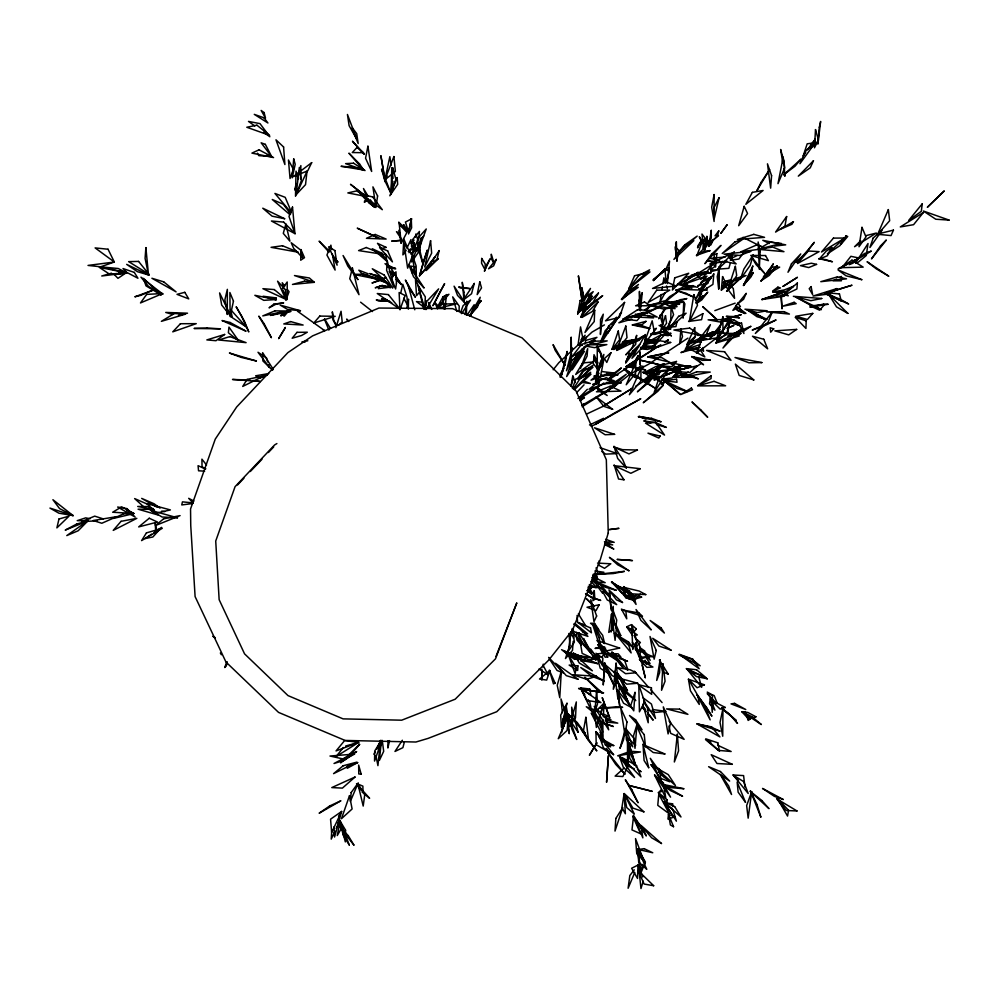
<?xml version="1.0" encoding="UTF-8"?>
<svg xmlns="http://www.w3.org/2000/svg" width="999" height="999" viewBox="0 0 999 999"><rect width="100%" height="100%" fill="white"/><g stroke="black" fill="none" stroke-linecap="round" stroke-linejoin="round"><path stroke-width="1.5" d="M578.908 636.75L578.908 633.953M541.945 669.243L541.795 680.057L542.382 671.216M408.341 309.141L408.529 299.113L406.88 307.929M388.024 740.671L387.887 748.014L389.548 740.621M570.854 356.256L570.779 360.676L571.166 354.695M570.904 353.309L571.203 337.113L571.465 350.199M704.045 245.941L703.97 249.45L709.602 241.633L710.127 239.298L705.082 243.856M300.562 178.784L300.874 165.597L297.977 177.06M459.065 311.7L459.203 306.106L452.697 296.865L456.83 311.426M466.383 314.885L466.783 301.124L465.184 314.585M672.677 806.68L672.777 803.833L664.547 802.759L672.414 815.196M701.535 291.159L701.448 293.856L696.253 302.709M417.632 249.875L418.094 238.074L426.248 228.971L419.068 248.614M707.117 287.587L707.005 290.372L704.233 289.822M424.712 309.091L425.324 296.865L418.032 285.552L423.826 309.19M575.486 718.031L576.323 701.935L569.48 726.61L572.914 721.715M602.459 665.546L602.847 658.116L596.753 653.945L604.77 652.971L601.66 657.354M331.768 830.294L331.243 839.11L334.94 831.106M603.084 719.854L602.484 729.095L599.188 716.42M603.284 716.77L604.183 702.896L594.617 712.724L596.366 727.447L604.183 702.896L600.686 712.362M588.236 301.773L588.773 294.68M573.189 641.333L572.502 650.374L565.459 658.553L569.855 645.441M573.414 638.311L573.751 633.791L572.777 636.713M417.794 249.762L418.069 246.716M418.756 239.073L419.443 231.443L412.562 239.635L417.033 251.498M601.123 327.347L600.436 334.515L600.524 319.48L603.284 314.185L601.261 325.911M667.32 283.641L669.542 261.101L665.059 271.116L666.221 281.955M381.331 741.295L379.408 760.376L383.691 751.298L382.355 741.208M560.139 377.035L560.451 374.001L563.748 368.219L560.451 377.272M379.945 746.303L377.922 765.646L375.986 755.719M380.269 743.331L380.582 740.346L377.722 747.314M444.955 309.153L446.478 294.568L443.069 298.489L444.068 309.016M666.208 281.83L676.061 286.026L652.547 288.461L666.208 281.83L666.545 279.121M542.907 666.957L543.244 664.123M578.096 344.73L580.544 326.898L582.542 336.888L579.557 345.217M667.757 270.529L668.156 267.67M571.016 632.217L568.319 651.198L574.375 642.145L572.639 629.22M615.634 627.622L616.733 620.104L611.588 606.917L614.298 624.7M571.615 353.559L570.342 361.9L566.458 370.729L570.591 355.107M572.04 350.774L572.464 348.002L571.341 352.26M700.848 291.371L699.775 298.389L696.428 302.959M393.032 181.456L391.108 193.694L384.79 180.594L381.568 169.093L391.108 193.694L391.783 167.557L393.094 178.384M661.226 294.43L660.027 301.998L665.159 292.657M661.95 289.897L662.437 286.863M662.911 283.841L663.885 277.784L665.621 283.216M414.385 243.094L412.599 253.734L417.707 239.673L415.921 233.966L415.409 237M571.028 385.776L572.827 375.612L575.062 382.617M601.548 366.071L603.871 354.42L599.637 363.748M425.099 309.465L426.735 301.398L438.636 288.873L426.111 309.565M642.532 864.472L640.896 871.727L637.824 849.225L645.441 862.012L640.159 874.724L637.824 849.225L641.346 858.878M584.365 346.853L583.728 349.662L577.922 355.794M585.002 344.043L585.639 341.233M666.77 281.668L668.98 272.015L668.731 267.695M400.774 292.794L402.784 284.24L407.005 297.015L407.467 304.957L403.746 298.202M572.252 628.533L570.154 637.162L573.064 629.008M560.901 376.998L567.132 351.423L565.646 361.101L560.963 377.048M571.128 386.288L573.389 377.197M415.06 246.254L413.611 252.06L411.226 253.896M297.34 189.011L295.504 196.291L296.029 171.129L298.376 179.083M296.154 184.216L294.705 189.947L296.004 187.462M227.297 661.95L226.236 666.058L224.787 667.532L226.636 662.012M613.299 623.613L611.163 631.967L613.211 606.368L613.661 622.227M404.32 742.207L402.897 747.664L394.98 751.448L402.36 740.247M587.699 308.866L588.473 306.081M589.61 301.898L590.372 299.113L589.173 295.779M381.855 741.608L380.731 745.691L378.159 748.888M597.077 573.488L595.491 579.22L594.855 574.675M730.431 262.725L728.87 268.319L717.956 269.181L722.514 261.301M731.218 259.927L732.379 255.732L730.169 257.804M600.724 356.993L601.498 354.295L597.29 345.716L598.101 351.461M643.206 881.168L640.971 888.561L638.436 864.834L642.707 876.985M470.829 315.709L474.213 304.695L467.182 314.91M335.914 327.635L341.059 311.263L342.195 321.903L339.061 324.762M583.241 340.946L585.077 335.239L581.181 339.735M574.35 363.137L572.14 369.842L584.465 351.311L577.697 355.706M803.521 154.932L807.192 143.819L816.245 142.582M409.041 252.722L410.402 248.801M572.427 388.549L575.774 379.058L591.046 374.163L574.338 389.548M415.072 266.745L412.575 273.738L410.889 266.134L413.673 266.546M382.005 740.284L374.55 761.051L374.725 751.011L380.744 741.196M643.856 343.906L652.185 320.804L654.145 331.193L644.243 344.18M412.3 249.588L414.373 243.931M460.489 312.787L463.136 305.569L470.529 300.075L461.613 313.636M496.003 656.43L516.795 602.884L495.492 658.828L455.182 699.213L401.698 720.192L343.082 718.868L288.012 695.604L244.555 653.846L219.143 599.675L215.722 541.033L235.065 486.675L274.563 444.98L276.898 443.568M706.206 334.752L710.389 324.663L697.452 341.533L705.606 336.201M600.874 341.121L605.319 330.494L609.328 326.935M580.544 368.494L587.674 348.651L587.087 356.106L582.105 365.734M634.79 872.464L628.109 888.248L629.832 875.524L634.278 869.842M584.415 308.654L580.681 317.158L591.458 302.997M577.834 352.535L570.217 369.255L582.105 348.726M336.163 828.446L339.86 820.441L338.062 822.627M577.397 358.616L574.949 363.861L585.389 346.004M578.621 355.981L580.444 352.048M404.333 253.646L405.656 250.849M406.968 248.039L410.926 239.623L412.137 249.35L408.241 251.498M598.963 376.386L595.317 383.803L596.753 372.24L599.038 373.364M628.846 764.572L622.852 776.535L615.122 776.098L623.975 768.181M586.75 306.618L581.406 317.282L585.601 305.132L592.095 295.966L588.761 302.622M573.913 389.485L575.274 386.775M401.186 243.194L406.868 232.53L399.238 223.926L401.186 243.194L398.851 230.245M853.77 262.05L854.907 259.927L852.322 261.301M717.469 331.256L721.802 323.276L715.172 331.705M373.876 754.22L375.287 751.648M376.685 749.075L380.894 741.37M574.787 358.541L577.734 353.159M585.114 339.71L586.588 337.025M611.425 326.436L607.754 333.029L621.503 312.487L619.53 314.373M612.899 323.801L616.57 317.207M702.509 239.061L697.602 247.802L697.839 245.929L702.447 238.973M387.088 175.986L384.865 179.92L389.847 156.668L391.133 165.26M338.549 816.433L341.646 811.438L330.557 819.18L331.656 832.429L341.646 811.438L334.565 837.025L334.041 826.835M475.661 306.193L469.667 315.821L477.547 306.905L480.207 297.252L469.667 315.821L481.256 300.687L476.411 304.982M578.409 379.133L583.291 371.416L592.919 365.409L580.207 378.596M855.469 263.174L868.019 243.544L866.27 255.544L857.204 262.999M577.722 378.683L583.516 369.655L593.006 367.245L581.905 376.81M573.426 388.848L579.907 378.783L590.696 372.265L574.113 389.41M429.87 264.573L426.036 270.504L438.386 258.591L433.516 262.013M601.186 341.159L607.192 332.055M406.031 250.175L402.909 254.895L403.846 239.098L407.592 247.814M612.874 323.564L615.459 319.767L610.864 324.6M665.996 308.079L658.691 318.768L664.785 308.391M654.407 331.106L656.355 328.246L653.92 329.807M730.157 337.874L722.964 348.039L740.933 329.171L731.056 336.601M282.367 288.761L287.188 281.993L287.262 299.513L282.979 290.097M704.969 286.313L695.316 299.663L701.997 286.75L711.113 277.822L707.604 282.68M805.756 152.26L803.146 155.856L804.919 153.546M807.492 149.85L815.334 139.036L808.478 148.913M743.206 253.334L738.898 259.028L730.344 260.302M713.286 334.116L709.502 338.936L715.484 333.179M553.184 369.767L558.841 362.699L591.982 332.13L604.42 324.9M343.356 747.527L336.101 756.568L358.703 742.344L344.618 740.584L336.051 750.923L358.703 742.344L345.704 745.991M679.632 369.568L673.413 377.11L681.368 371.853M419.817 291.783L416.533 295.692L415.484 279.57L420.641 290.796M582.754 348.738L584.44 346.728M414.11 240.085L411.138 243.569L413.998 242.794M579.495 398.838L592.332 390.509L594.755 387.762L577.847 398.489M608.379 379.283L613.049 373.988L621.353 367.907L608.965 379.333M411.138 254.233L416.595 248.214M637.075 316.708L639.984 313.486M697.09 302.023L702.896 295.866L696.39 303.034M576.61 392.669L584.053 384.815M700.898 279.408L708.154 271.74L683.216 284.565L697.464 287.275L706.967 276.149L683.216 284.565L687.474 283.753M237.55 484.927L243.931 478.221M250.312 471.516L262.013 459.228M268.381 452.51L273.701 446.928M421.94 237.849L423.763 235.964M578.758 398.102L587.35 389.298M663.773 302.622L669.655 296.603L678.009 291.596L665.284 301.835M619.805 343.606L613.798 349.525L632.379 340.572M661.513 789.585L658.266 792.756L662.924 790.908M860.763 240.684L854.57 246.716L876.348 233.042L865.921 235.652M810.951 147.727L815.184 143.619M635.202 371.004L640.584 365.909L643.743 366.496L635.414 371.578M726.835 260.901L717.956 269.181L720.454 267.645M626.198 766.208L628.408 764.235M696.303 303.259L707.767 292.183L701.76 299.912L696.715 303.371M638.174 644.505L640.396 642.557L637 639.585M637.637 317.133L643.206 312.3M645.441 310.364L649.899 306.493L644.792 309.877M582.13 406.73L615.746 385.564L629.882 374.225L648.576 364.235L687.899 338.124M580.444 400.686L583.903 397.927L579.545 399.138M597.065 375.374L591.008 380.157L596.703 378.196M365.784 275.712L368.219 273.801L358.816 270.192L363.599 275.599M643.681 344.193L647.202 341.521L645.916 345.304L640.521 347.527M589.747 342.495L596.952 337.337L585.264 340.509M579.932 400.624L584.44 397.427L580.357 399.65M619.592 344.118L612.1 349.238L618.631 346.054M582.18 405.269L615.746 385.564M151.511 534.228L145.242 538.523L152.847 537L161.563 527.372L154.033 532.517M368.244 199.775L364.398 202.322L364.623 200.836L368.356 199.038M629.495 315.846L618.843 322.827L631.818 319.143M592.332 390.509L603.933 382.942M607.804 380.419L631.006 365.284L625.998 366.67L658.091 346.316M640.509 357.929L660.764 344.755M681.805 376.111L688.249 371.928M693.418 368.581L701.161 363.561M702.322 285.214L707.342 282.018M672.502 304.133L677.597 300.886L666.233 303.197M411.313 246.179L414.672 244.056M586.563 414.073L602.822 406.443L631.942 388.499M582.042 405.182L584.64 403.571M602.822 406.443L632.879 387.949M635.489 386.338L649.874 377.485M719.193 330.607L714.335 333.479L701.111 337.625L712.762 331.868L723.288 331.643L701.111 337.625L720.242 329.745M761.625 247.19L770.217 242.233L781.318 243.431L762.324 248.214M700.936 282.817L711.238 277.035L701.373 281.618M849.749 262.675L838.161 268.831L843.631 266.758M836.687 278.946L833.129 280.831L841.37 280.794L841.42 276.423L839.048 277.685M344.655 759.302L354.633 754.07L329.995 756.031L343.194 758.978M846.99 264.473L842.831 266.596L850.886 256.318L859.49 258.117M853.933 260.939L858.104 258.828M621.241 344.78L630.381 340.309L623.326 341.558M730.219 258.928L737.15 255.557M673.925 302.722L680.107 299.725L686.862 298.589L674.1 302.847M661.538 376.785L657.542 378.696L660.389 377.497M665.534 374.887L681.78 368.506L666.096 375.1M706.468 335.102L713.348 331.83L706.418 335.002M589.497 425L603.571 418.306L595.392 424.375L591.133 426.261M692.919 285.539L685.876 288.811L692.719 286.089M727.16 328.496L733.915 325.349L727.384 328.296M702.26 336.9L699.487 338.174L702.285 336.95M259.39 378.334L267.57 374.812M700.199 344.58L685.976 349.163L696.902 342.12L701.398 341.983M849.1 264.673L853.208 263.112M581.106 661.363L585.289 659.765M714.822 310.639L735.152 303.159M680.431 365.846L668.081 370.317L680.257 368.057L668.081 370.317L679.233 365.934L689.285 366.258L686.263 366.833M599.537 377.21L612.337 372.789L601.91 371.553M721.253 320.217L730.569 317.133L725.162 320.204L722.539 320.429M111.513 273.152L101.748 275.999L126.748 272.864L118.219 268.506L103.084 267.108L126.748 272.864L118.968 272.54M701.847 272.14L691.345 275.112L711.176 272.889L703.408 272.265M723.713 281.755L731.168 279.67M734.153 278.833L746.078 275.499L735.239 280.594L723.663 281.993M699.899 347.427L680.918 352.61L687.949 349.4L699.862 347.29M654.32 372.727L650.074 373.888L654.495 372.802M657.155 371.953L662.824 370.404L672.714 369.705L657.442 372.078M643.306 314.735L634.827 316.945L653.558 317.907L647.24 315.372M605.556 721.041L610.926 719.655L604.994 717.707M178.484 315.372L187.512 313.199L165.747 312.437L172.765 314.498M596.952 375.449L594.155 376.123L597.14 375.961M694.829 286.263L681.593 289.41L698.388 289.997L708.066 283.117L697.764 285.564M670.029 306.306L679.72 303.996L674.4 304.258M640.696 347.927L653.783 346.166M156.543 513.061L170.392 509.927L146.878 503.596L155.469 512.012M381.98 254.845L385.577 254.058L386.963 261.288L380.769 255.107M622.24 342.332L633.703 339.935M652.272 333.366L664.697 331.331L651.211 333.703M673.788 303.134L680.806 301.735L684.078 302.148L673.85 303.259M634.315 635.551L637.312 634.952L626.935 627.285L632.817 635.851M307.842 340.759L301.96 341.895L305.02 342.182M593.281 574.225L603.883 572.252L594.929 570.953M684.814 367.22L690.908 366.084L681.93 365.871M577.622 658.853L574.587 659.39L563.274 650.986L582.28 656.643M268.756 373.551L255.669 375.799L258.154 377.497M604.632 646.852L595.017 648.388L605.594 648.126M604.77 374.488L615.372 372.852L606.743 373.102M759.415 249.088L772.714 247.078L783.965 251.673L757.941 249.313M640.721 348.201L655.269 346.191M597.29 383.778L592.744 384.403L595.754 384.24M606.381 382.517L621.253 382.829L603.246 383.828M608.566 529.757L619.005 528.346L609.665 529.458M192.595 503.546L181.756 504.932L182.455 501.86L192.745 502.859M670.804 303.209L675.187 302.672L665.958 301.948M651.123 333.903L660.214 332.804L666.008 331.019L655.144 334.39L650.861 334.428M638.299 313.773L648.701 312.525L657.205 317.045L635.327 314.123M601.623 375.249L618.019 374.825L601.61 375.724M653.571 372.927L650.474 373.289L658.99 374.65L659.752 372.202L656.655 372.565M774.425 246.066L785.714 244.855L762.799 240.322L769.255 243.506M604.22 716.945L608.878 716.458L603.234 714.035M725.286 256.955L710.489 258.441L719.555 260.377M658.428 379.408L653.895 379.87L679.145 369.83L672.052 378.047L661.463 379.108M640.234 651.46L644.855 651.098L639.872 647.564M640.659 348.389L658.816 346.453L647.227 349.438L640.484 348.838M722.19 261.988L714.148 262.487L708.216 260.951L715.871 261.426M97.003 520.854L81.681 521.59L94.705 516.133L103.384 518.931M598.763 382.055L595.704 382.18L606.256 377.672L614.098 381.406L609.502 381.606M687.162 283.866L677.447 284.265L691.87 288.324M656.917 341.795L649.375 342.033L647.277 340.122M590.659 341.283L607.205 340.871L596.316 343.731L590.459 342.732M592.944 576.923L597.277 576.823L593.031 574.924M582.23 344.93L579.145 344.967L581.955 345.454M586.85 344.867L606.855 344.605L594.58 347.652L586.163 346.191M389.548 300.974L378.871 301.086L376.286 299.95L387.063 301.149M354.645 274.3L364.647 274.3L375.686 278.858L354.72 274.613M652.572 305.444L649.612 305.432L664.01 300.999L676.286 305.619L667.394 305.557M148.926 506.58L137.712 506.456L154.233 509.627M86.401 520.754L77.223 520.654L85.702 517.857L90.035 518.781M652.559 378.072L658.716 378.159M605.319 720.279L608.391 720.341L617.769 723.139L606.967 722.152M655.719 305.706L649.612 305.432L663.935 309.166L677.085 306.656L669.455 306.318M608.403 653.371L618.181 653.833L620.816 656.942L608.391 653.671M597.514 563.086L610.814 563.786L604.532 568.319L598.301 564.959M606.018 541.883L614.223 542.32L605.594 539.31M204.658 471.166L198.551 470.791L198.064 465.671L205.12 468.931M720.466 261.713L723.526 261.9M632.23 316.059L639.098 316.583M639.235 368.019L626.048 366.733L639.235 357.829L634.49 363.698L626.048 366.733L633.99 367.607M422.552 302.185L416.458 301.586L424.325 307.43M698.963 349.837L686.276 348.539L693.031 350.637L704.819 356.918L700.374 349.987M588.299 588.236L591.346 588.573L588.648 587.237M684.415 369.093L677.322 368.231L668.756 362.225L683.141 365.384L687.924 367.994M581.543 382.405L590.334 383.491L582.867 380.706M148.913 508.041L153.359 508.603M605.057 543.943L612.724 544.917L604.445 541.77M589.323 586.663L595.978 587.537L588.361 586.263M644.917 708.503L641.907 708.091L644.617 708.965M652.422 709.515L665.958 711.338L655.469 712.437L647.327 709.827M249.95 380.07L232.505 379.458L260.19 381.481L252.884 380.469M646.228 339.161L656.655 340.709M387.25 299.775L381.643 298.851L391.683 302.709M589.385 657.404L565.784 653.508L578.546 660.052M598.826 720.629L601.535 721.141M161.738 511.063L164.735 511.638M362.824 195.841L347.839 192.919L356.418 190.971L364.685 194.992M131.031 512.924L133.903 513.498L121.666 506.843L112.675 512.237L133.903 513.498L126.861 510.614M698.701 288.699L701.46 289.26M663.236 784.465L684.04 788.76L671.478 787.674L663.074 784.814M635.464 367.919L638.386 368.531M641.321 369.155L645.716 370.08L640.696 368.156M724.088 261.338L736.176 263.911L728.246 256.656M649.687 328.708L632.442 324.95L642.744 325.986L649.762 328.384M745.866 712.387L742.694 711.663L750.374 718.905L748.164 720.429L747.015 716.408M645.554 340.597L652.659 342.232M651.785 374.438L642.769 372.028L648.888 375.811M766.683 319.455L757.005 316.695L747.19 309.852L766.67 319.193M650.849 422.927L643.793 420.879L655.706 422.577L666.37 427.422L656.493 424.563M645.579 340.709L654.208 343.344M267.183 155.12L271.641 156.481L258.803 155.657L257.455 153.172M602.559 723.089L613.349 726.523L601.76 722.09M594.617 714.297L591.658 713.323L595.454 715.434M654.782 375.249L660.476 377.235M600.024 447.639L617.145 453.596L605.644 454.12L601.823 451.423M630.244 599.1L625.611 597.489L627.634 595.154L630.094 596.99M619.842 658.329L627.534 661.263L620.342 658.428M605.057 744.742L610.564 746.865L595.966 731.68L596.191 744.68L608.866 752.197L606.443 748.351M582.479 631.68L587.637 633.828L574.837 623.426M589.335 584.54L597.102 587.812L590.821 581.43M634.34 768.818L628.895 766.495L619.517 756.505L623.339 767.394L634.552 777.472L619.517 756.505L628.421 762.774M638.411 770.554L641.133 771.715L637.312 769.03M597.577 711.6L586.276 706.73L594.73 713.536M149.7 505.157L134.64 498.588L144.48 507.492M574.25 655.332L561.563 649.687L572.477 656.243M614.772 676.798L612.05 675.574L603.758 663.461L624.275 681.093L617.482 678.021M710.901 742.095L705.494 739.585L718.406 750.361L731.156 751.51L717.657 745.242M604.545 544.555L613.861 549.05L607.642 544.93M592.857 576.648L605.207 582.679L596.94 581.992L592.07 578.134M400.05 233.441L396.478 231.681L401.498 239.086M742.944 237.362L765.059 248.501L757.117 244.505M205.806 468.768L202.035 466.845L201.923 459.165L206.543 464.985M592.407 655.506L598.763 658.778L586.063 645.529M193.918 501.061L188.674 498.314L193.219 503.146M322.939 329.732L324.737 330.694L297.54 311.251M632.342 375.686L637.325 378.346M592.007 577.597L597.077 580.369L592.969 576.273M703.383 279.27L707.317 281.418M656.455 767.944L668.269 774.625L675.436 785.539L657.392 769.242M592.12 580.094L600.799 585.052L609.79 595.916L591.995 580.357M699.924 277.098L694.929 274.213L703.671 273.626L694.929 274.213L699.462 277.11M703.683 279.258L707.429 281.406M157.055 507.217L141.683 498.389L154.096 503.783L160.015 508.141M663.423 785.127L682.592 796.228L670.729 790.733L663.299 785.514M585.589 593.593L591.683 597.177L600.699 600.424L591.87 597.864L585.639 593.781M616.046 655.107L624.512 660.127L627.909 669.904M723.601 282.442L733.254 288.274L734.54 298.314L723.251 282.892M650.337 372.752L652.934 374.325M215.285 637.712L212.874 636.238L215.334 638.036M592.657 575.986L597.739 579.095L594.517 574.413M694.792 674.088L687.062 669.168L701.673 687.312L698.651 676.548M539.048 668.968L548.114 674.862L543.156 665.396M625.112 369.455L638.299 378.396L629.982 374.687L623.913 368.643M634.902 644.03L637.387 645.804M573.638 624.05L578.446 627.472L575.412 624.113M254.782 125.924L248.501 121.416L260.015 123.626L269.83 136.751L263.561 132.243M640.097 648.688L645.866 652.846L650.237 660.277L639.897 649.188M586.9 590.634L591.87 594.268L587.449 590.471M625.237 369.143L631.293 373.626M633.716 375.424L637.362 378.122M642.719 697.552L651.435 704.045L655.506 718.443L643.618 700.749M739.085 308.241L745.928 313.424L737.025 310.227L735.676 305.644M616.408 655.694L611.813 652.172L614.173 654.07M360.602 302.185L372.477 311.538M237.762 340.247L228.384 332.767L228.946 327.085L238.099 340.01M389.685 271.228L394.505 275.2M597.19 387.162L607.205 395.492L598.001 389.935L596.728 387.475M362 791.945L369.63 798.301L356.531 783.703L360.189 789.822M640.109 659.877L643.493 662.762M289.86 214.585L272.277 199.513L283.354 204.258L290.647 213.961M588.149 589.348L592.419 593.031L589.085 588.249M617.632 586.85L612.087 581.918L624.924 596.44L623.613 592.944M653.596 375.699L663.348 384.553L656.268 377.222M655.506 768.731L651.111 764.697L659.14 768.743L664.797 777.771L658.478 771.74M658.791 771.74L669.767 781.792L659.914 778.071L651.111 764.697L654.27 767.719M348.938 321.178L346.665 319.081L348.214 321.516M574.625 624.1L587.924 636.4L573.826 631.543L572.664 628.821M637.649 377.197L634.69 374.413L655.456 388.399L639.622 379.046M626.048 588.611L623.9 586.588L636.051 604.42L633.578 595.679L628.196 590.634M396.103 279.583L401.286 284.54L391.733 269.368L392.994 276.611M272.54 370.242L262.887 360.939L262.65 352.684L273.301 369.468M617.619 682.879L635.764 700.611L626.773 693.718L617.482 682.916M593.831 606.006L586.251 598.601L593.955 606.018M738.486 780.444L733.104 774.999L743.593 775.599L744.954 786.962M716.695 703.533L707.23 693.706L714.173 695.566L717.232 703.321M596.291 718.456L591.196 713.136L603.059 736.213L602.397 724.837M603.846 591.158L616.695 604.62L607.23 599.937L602.834 591.845M548.626 657.367L563.424 672.926L557.08 670.466L549.3 658.841M389.123 271.503L393.181 275.836M396.216 279.083L401.298 284.49L396.203 277.522M645.054 709.777L642.394 706.892L646.303 711.725M599.85 657.317L596.753 653.945L599.562 660.489M329.046 252.21L319.118 241.171L329.295 251.099M333.017 256.618L337.987 262.125L333.154 256.006M597.464 363.661L593.768 359.515L594.018 354.707L597.989 362.974M634.427 671.191L648.763 687.462M650.824 689.785L662.087 702.572M581.206 644.904L576.923 639.959L576.535 632.454M624.937 369.343L628.608 373.688M291.221 212.75L274.925 193.431L285.202 197.327L291.021 211.126M614.61 654.845L627.409 670.129M619.205 685.014L623.613 690.309L628.109 702.871L618.718 685.789M618.381 691.333L632.192 707.941L623.513 703.209L616.408 688.96M669.055 721.078L684.14 739.347L670.691 733.341L668.93 726.061M439.747 308.216L434.777 302.185L437.5 308.828M588.324 588.948L592.02 593.468L588.136 587.375M638.573 855.906L636.763 853.695L635.539 838.598L644.904 863.66M648.264 714.135L653.159 720.179L647.739 712.899M597.839 369.305L593.231 363.599L593.955 357.255L597.964 367.295M428.446 306.081L430.357 308.491M383.891 279.782L390.297 287.862L387.1 282.63M594.405 624.787L602.659 635.327L604.607 643.481M579.72 638.898L596.141 659.914L582.142 653.383L579.72 638.898L581.106 641.445M284.802 286.089L282.242 282.729L283.479 288.486M287.362 289.46L289.073 291.708L285.939 300.012L285.015 295.692M352.397 127.972L356.718 133.654L358.179 143.544L352.085 128.222M580.407 642.32L573.026 632.33L580.781 643.294M590.609 649.05L604.407 667.807M593.194 656.405L595.679 659.827L593.394 655.831M721.216 775.299L728.746 786.063L731.543 794.505L720.204 774.387M634.415 765.271L629.682 758.278L628.109 741.32L636.326 767.319M632.417 642.27L638.698 651.585M618.156 675.499L616.583 673.176L618.144 675.661M584.827 694.655L580.581 688.174L591.57 710.838L589.922 702.434L588.224 699.849M701.972 348.813L703.546 351.286L702.984 347.565M602.409 741.932L595.966 731.68L597.065 734.228M619.705 678.159L627.497 690.634L621.291 680.144M578.334 613.848L585.514 625.474L577.609 622.402L577.06 615.434M324.625 318.968L330.519 328.521M368.032 196.066L363.486 188.536L368.631 202.71L374.862 207.355L370.317 199.825M579.108 632.779L591.308 653.271L582.105 643.431L578.409 633.279M220.342 653.021L221.378 654.77M420.554 291.733L419.056 289.198L424.925 309.228M644.093 702.322L647.951 708.953L648.201 722.752L642.744 704.233M590.334 650.486L583.478 638.486L588.436 649.338M336.363 325.974L333.079 320.08L332.342 311.838L333.703 320.117L336.351 325.587M702.697 242.944L699.3 236.701L702.397 243.069M634.74 636.962L640.147 647.015L640.172 658.978L635.614 643.219M594.205 624.949L604.22 643.506M604.632 741.196L600.199 732.092L603.384 740.321M360.527 789.522L357.942 784.065L362.874 786.126L363.024 792.032M431.805 309.428L428.621 302.485L429.87 308.017M328.908 330.107L324.425 319.193M635.614 648.488L642.544 664.797L641.021 656.343M607.629 751.31L609.215 755.419L608.191 750.911M626.011 728.508L632.767 746.84L626.423 739.809L625.699 729.919M645.092 660.202L646.428 664.285M596.078 567.819L597.477 572.065M666.495 285.939L667.357 288.661M267.757 361.975L266.471 357.854L258.004 352.26L269.48 367.47L268.619 364.722M582.417 300.874L581.618 298.077L582.18 288.723L583.578 298.951M583.204 303.659L584.777 309.253M578.146 633.541L580.819 643.481M407.979 284.353L414.785 309.777M157.005 531.118L155.157 523.026L155.769 531.68M598.988 560.914L599.512 563.786M609.69 599.75L611.55 610.551L609.477 591.62L609.665 598.401M331.643 249.563L330.894 245.155L326.923 255.07L335.102 270.08L332.38 253.958M226.086 307.118L224.887 299.762L227.347 289.335L227.273 314.46L226.561 310.052M415.409 275.562L411.963 254.033L416.146 265.971L416.396 281.706L415.896 278.634M782.766 162.874L780.644 149.488L783.928 161.463L784.877 176.261L783.703 168.831M584.065 303.059L584.989 309.128L584.078 302.947M582.142 300.936L578.396 275.849L581.955 299.488M583.628 299.862L581.805 287.55L583.154 296.99M584.178 303.334L584.977 309.178M618.069 690.846L619.73 706.068L617.469 690.297M562.387 712.612L561.001 698.938L565.983 713.786L563.786 726.285L563.011 718.693M568.943 633.466L569.967 645.054M425.799 300.599L426.136 304.907M599.038 365.085L599.075 367.894M714.11 194.58L714.11 221.466L711.675 207.18L714.11 194.58M711.276 230.382L711.251 237.974L708.753 246.403L711.276 230.382M718.893 267.307L718.706 288.811L718.893 267.307M640.097 352.11L639.997 364.647L640.097 352.11M680.918 328.683L679.707 343.693L682.492 336.651L680.918 328.683M722.939 708.578L722.727 736.226L720.017 722.477L722.939 708.578M712.487 694.942L712.387 701.186L707.28 692.095L712.487 694.942M345.554 830.132L345.329 841.907L340.135 821.103L337.25 835.564L342.095 827.209L340.06 820.978L345.554 830.132M711.138 375.699L711.088 378.546L698.101 385.377L711.138 375.699M300.949 249.588L300.724 260.202L304.483 257.692L300.949 249.588M641.058 368.381L640.784 381.293L629.382 394.705L641.058 368.381M671.053 306.618L670.779 319.343L667.807 327.322L673.588 314.635L671.053 306.618M481.705 258.441L481.568 263.212L485.252 270.254L485.177 263.911L481.705 258.441M635.888 362.212L635.589 373.401L626.223 384.765L635.888 362.212M639.735 299.975L639.472 309.453L639.46 291.408L639.735 299.975M608.416 755.756L606.568 782.18L608.416 755.756M676.36 241.845L676.985 260.901L675.499 249.588L676.36 241.845M806.181 320.841L805.943 328.459L795.204 317.295L806.181 320.841M637.999 865.059L637.524 878.446L631.63 868.256L637.999 865.059M604.545 662.861L603.271 684.74L604.545 662.861L614.06 685.539L608.766 674.949L604.557 662.911M660.089 659.852L659.615 672.727L656.705 680.431L660.089 659.852M566.271 706.593L565.721 719.804L561.575 732.642L566.271 706.593L569.28 733.691L567.357 722.327L566.271 706.593M594.705 310.202L594.243 321.553L584.964 332.517L594.705 310.202M683.703 302.784L683.041 318.107L684.914 303.758L683.703 302.784M760.102 251.586L759.315 269.268L758.154 241.983L760.102 251.586M577.909 665.883L577.684 670.479L569.155 665.097L577.909 665.883M719.205 268.094L718.706 288.861L717.232 276.673L719.205 268.094M662.961 663.91L661.563 690.284L665.059 681.218L662.961 663.91M712.824 701.523L712.262 712.337L710.951 698.95L712.824 701.523M418.506 244.605L418.256 249.288L423.164 264.535L418.506 244.605M561.313 671.216L559.765 697.677L557.23 685.277L561.313 671.216M815.509 129.608L814.447 147.802L818.468 140.035L815.509 129.608M645.329 334.59L644.68 345.254L631.955 358.266L645.329 334.59M728.908 319.955L728.159 331.755L715.746 343.069L728.908 319.955M392.757 167.882L391.096 192.819L395.891 179.246L392.757 167.882M615.846 818.468L615.009 831.081L622.764 807.529L615.846 818.468M628.334 754.532L627.572 765.421L627.459 739.16L635.102 764.11L629.77 752.135L627.459 739.16L628.334 754.532M635.027 692.394L633.753 710.838L630.544 706.043L635.027 692.394M387.275 260.951L386.613 270.367L393.681 286.925L387.275 260.951M145.879 247.615L145.08 258.391L148.476 274.688L145.879 247.615M771.578 175.637L770.641 188.149L767.469 163.824L771.578 175.637M797.364 283.004L796.915 288.986L782.804 295.754L797.364 283.004M293.694 158.878L292.207 177.847L295.204 164.286L293.694 158.878M596.653 690.047L594.954 711.163L597.514 703.983L596.653 690.047M636.987 724.387L635.002 748.363L633.453 735.988L636.987 724.387M713.786 273.938L712.924 284.39L699.175 293.182L713.786 273.938M819.317 127.21L817.869 144.093L820.641 121.453L819.317 127.21M351.161 792.569L350.362 801.373L358.241 782.866L351.161 792.569M658.791 794.13L657.767 805.306L669.355 813.86L658.791 794.13M716.845 253.571L715.609 266.995L713.998 254.857L716.845 253.571M568.593 714.497L567.095 730.481L558.254 738.711L568.593 714.497M722.577 276.598L721.315 290.135L724.887 281.181L722.577 276.598M642.257 292.719L640.347 310.814L639.035 300.312L642.257 292.719M616.083 663.199L613.299 689.26L617.819 677.921L616.083 663.199M677.334 734.265L674.35 761.987L678.583 750.836L677.334 734.265M307.005 171.353L305.532 184.64L296.129 194.643L299.325 167.482L301.373 180.594L296.129 194.643L307.005 171.353M636.638 335.464L635.651 344.443L625.786 354.857L631.917 348.326L636.638 335.464M616.383 628.883L615.084 640.334L611.513 614.098L608.766 632.392L612.399 629.832L611.513 614.098L616.383 628.883M633.378 817.607L631.98 829.919L640.646 833.79L633.378 817.607M619.58 685.714L617.981 699.312L614.31 671.291L619.58 685.714M668.493 814.485L667.956 819.093L674.987 816.745L668.493 814.485M922.264 203.808L921.303 211.326L908.715 220.392L922.264 203.808M751.698 791.67L748.164 818.156L746.653 805.556L751.698 791.67M364.772 794.53L363.199 806.068L357.942 784.065L364.772 794.53M594.268 590.659L592.894 600.686L594.83 599.4L594.268 590.659M421.441 237.675L419.605 250.612L411.625 261.95L421.441 237.675M377.597 195.954L375.899 207.505L372.927 186.863L377.597 195.954M396.453 283.192L395.604 288.986L391.546 278.321L395.966 271.803L396.453 283.192M710.277 698.626L709.515 703.796L714.922 710.152L710.277 698.626M626.96 721.977L624.987 735.027L620.741 708.079L626.96 721.977M861.987 227.36L859.028 246.741L865.971 236.913L861.987 227.36M706.905 236.401L704.732 249.912L706.955 242.582L706.905 236.401M624.138 793.656L621.902 807.617L625.374 813.748L624.138 793.656L634.34 814.073L626.723 807.579L624.138 793.656M693.868 294.593L689.347 321.491L697.502 305.219L693.868 294.593M788.561 810.289L787.549 816.058L777.372 798.488L788.561 810.289M411.263 218.681L408.541 233.978L411.625 227.797L411.263 218.681M786.65 216.546L784.927 226.211L775.586 232.08L786.65 216.546M585.864 717.332L583.453 730.706L588.486 739.959L585.864 717.332M625.524 728.633L623.438 740.022L620.004 748.351L625.524 728.633L633.528 737.724L635.614 745.366L627.272 737.549L625.524 728.633M576.186 667.981L575.137 673.676L568.231 654.532L576.186 667.981M580.157 300.599L577.659 313.986L593.194 291.658L580.157 300.599M704.707 239.161L702.709 249.588L696.765 255.869L701.048 244.668L704.707 239.161M674.725 277.847L672.377 290.072L688.711 273.239L674.725 277.847M367.919 146.229L365.559 158.204L371.653 171.453L367.919 146.229M783.166 157.293L777.984 183.654L784.764 167.707L783.166 157.293M604.02 358.716L598.488 386.376L598.276 371.216L604.02 358.716M479.77 281.805L477.172 294.605L481.543 287.899L479.77 281.805M676.897 321.953L675.948 326.573L667.095 327.335L676.897 321.953M233.454 301.111L230.132 316.546L229.882 292.507L233.454 301.111M702.884 313.636L701.573 319.68L688.561 321.466L702.884 313.636M711.825 263.062L710.376 269.655L715.172 266.358L711.825 263.062M670.566 722.739L668.094 733.928L663.286 706.867L670.566 722.739M430.581 240.659L424.687 267.02L431.655 253.147L430.581 240.659M711.051 270.017L710.676 271.666L718.206 269.755L711.051 270.017M719.03 197.852L714.31 218.444L713.773 208.104L719.03 197.852M566.995 703.296L561.388 727.284L560.701 715.084L566.995 703.296M58.978 518.993L56.893 527.884L69.043 516.146L58.978 518.993M656.243 650.474L654.145 659.19L650.012 636.488L656.243 650.474M439.173 250.599L437.025 259.34L426.036 270.504L439.173 250.599M352.41 267.957L349.737 278.671L359.003 294.68L352.41 267.957M411.6 218.881L408.429 231.518L405.432 222.053L411.6 218.881M679.195 250.624L677.172 258.654L675.124 246.953L679.195 250.624M474.275 283.454L471.54 293.743L463.149 300.2L474.275 283.454M285.839 224.138L283.279 233.366L289.885 241.171L285.839 224.138M752.796 266.121L750.773 273.439L743.581 285.339L752.796 266.121M722.876 316.783L716.445 339.648L726.335 334.79L730.719 319.892L716.42 339.61L722.964 329.645L722.876 316.783M744.18 206.331L738.686 225.699L747.564 213.511L744.18 206.331M424.013 259.927L419.493 275.836L427.535 267.27L435.127 256.855L419.493 275.836L427.272 250.125L424.013 259.927M753.171 255.032L750.199 265.347L740.421 279.233L743.918 269.018L753.171 255.032M706.705 240.147L703.908 249.538L701.972 234.041L706.705 240.147M718.781 230.931L717.369 235.677L715.034 235.801L718.781 230.931M608.254 532.966L600.124 560.139L572.589 630.007L548.701 660.127L496.753 711.713L428.159 738.373L415.921 742.02L345.08 740.434L278.534 712.387L225.961 662.025L195.105 596.603L190.747 525.624L190.547 508.966L215.26 439.123L236.663 406.98L287.887 352.61L312.575 335.889L378.921 308.042L452.609 308.641L522.027 337.837L576.098 391.059L606.331 459.752L608.254 532.966M602.559 357.654L597.265 374.375L597.24 347.153L602.559 357.654M735.364 266.333L727.384 291.084L736.7 275.524L735.364 266.333M665.509 315.672L660.389 331.293L666.595 323.226L665.509 315.672M572.177 359.852L566.658 376.561L581.793 353.546L572.177 359.852M659.003 378.084L654.22 392.307L668.918 369.318L659.003 378.084M549.9 670.516L546.678 680.082L539.535 679.045L549.9 670.516M873.201 237.987L869.929 247.477L882.055 230.319L873.201 237.987M583.004 298.476L577.659 313.986L590.484 288.424L583.004 298.476M618.294 331.006L611.937 349.45L619.617 339.747L618.294 331.006M624.587 302.41L619.405 317.382L605.519 320.829L624.587 302.41M349.513 795.616L341.471 818.705L352.11 808.978L349.513 795.616M752.372 268.981L750.187 275.175L743.531 285.552L752.372 268.981M405.107 295.529L399.962 309.79L399.125 292.507L405.107 295.529M293.406 169.368L290.047 178.496L288.449 160.015L293.406 169.368M486.913 264.473L484.403 271.253L490.084 258.878L486.913 264.473M292.507 207.055L289.011 216.483L294.93 233.604L292.507 207.055M625.799 326.061L616.633 350.462L627.01 337.65L625.799 326.061M701.46 340.459L696.515 353.296L716.72 337.837L701.46 340.459M393.893 156.556L384.815 179.895L395.379 171.453L393.893 156.556M412.787 255.145L407.629 268.169L404.008 243.606L412.787 255.145M397.152 177.597L389.822 195.767L397.689 184.315L397.152 177.597M496.241 259.428L493.643 265.846L488.561 268.781L496.241 259.428M791.458 263.836L787.986 272.252L800.748 253.933L791.458 263.836M608.516 326.211L602.26 341.283L617.619 318.082L608.516 326.211M772.364 311.838L768.081 322.128L755.344 333.441L772.364 311.838M629.345 353.658L625.661 362.462L629.907 353.084L629.345 353.658M610.951 352.722L606.768 362.437L604.432 358.529L610.951 352.722M888.348 209.603L877.609 234.453L889.659 220.729L888.348 209.603M659.727 364.822L654.195 377.372L645.204 382.742L659.727 364.822M746.166 293.444L743.581 299.275L737.474 304.108L746.166 293.444M634.577 275.749L628.858 288.661L649.987 271.928L634.577 275.749M893.456 230.132L891.033 235.577L876.872 234.228L893.456 230.132M713.261 239.723L710.988 244.805L708.366 246.191L713.261 239.723M805.756 150.737L799.949 163.699L815.796 141.92L805.756 150.737M813.448 160.752L810.251 167.807L798.301 176.136L813.448 160.752M694.692 327.622L686.937 344.53L695.242 336.251L694.692 327.622M596.64 616.008L593.968 621.703L590.771 599.725L596.64 616.008M773.164 264.023L769.804 271.066L761.026 281.069L773.164 264.023M311.688 162.65L307.729 170.829L293.319 176.623L311.688 162.65M688.973 341.92L685.164 349.613L695.416 336.725L688.973 341.92M761.026 182.467L756.805 190.846L769.63 169.568L761.026 182.467M636.912 641.233L632.754 649.475L631.73 624.762L636.912 641.233M440.734 290.584L432.929 305.744L444.617 283.641L440.734 290.584M604.47 589.885L602.684 593.344L596.952 585.689L604.47 589.885M644.667 701.997L639.435 711.837L638.761 684.677L644.667 701.997M831.792 247.502L827.372 255.732L819.155 259.203L826.123 251.236L831.792 247.502M599.15 604.795L596.003 610.614L587 607.242L599.15 604.795M752.347 192.37L745.841 204.308L763.099 190.472L752.347 192.37M379.77 285.964L378.309 288.636L389.972 287.237L379.77 285.964M638.211 355.557L631.68 367.42L638.211 355.557M753.296 272.59L750.736 277.235L743.431 285.252L753.296 272.59M285.352 327.535L278.709 338.536L285.352 327.535M443.106 296.691L436.813 308.067L448.951 294.268L443.106 296.691M660.252 335.239L658.241 338.811L647.052 342.357L660.252 335.239M596.84 742.944L589.472 755.132L596.84 742.944M793.431 221.641L791.932 224.251L779.844 229.52L793.431 221.641M632.567 351.173L625.686 363.062L639.71 344.555L632.567 351.173M845.941 235.901L840.921 244.43L847.726 236.451L845.941 235.901M598.463 293.044L591.708 304.483L578.646 312.05L598.463 293.044M598.026 301.998L592.469 311.413L581.967 317.432L598.026 301.998M844.492 238.012L839.909 245.642L827.359 253.883L844.492 238.012M582.679 362.962L575.711 374.45L593.156 361.95L582.679 362.962M247.078 379.42L242.72 386.438L264.123 375.836L247.078 379.42M146.441 532.879L141.583 540.609L162.3 528.296L146.441 532.879M727.022 224.887L720.941 233.229L727.022 224.887M660.439 335.564L651.41 348.938L665.771 333.566L660.439 335.564M660.152 436.051L658.803 438.037L647.976 433.166L660.152 436.051M656.718 290.172L648.201 302.435L669.829 290.122L656.718 290.172M880.569 245.854L871.49 258.891L886.325 240.035L880.569 245.854M737.899 303.197L732.879 310.377L740.421 306.618L737.899 303.197M711.513 254.333L704.932 263.686L720.991 245.392L711.513 254.333M687.025 285.364L684.64 288.736L675.749 290.559L687.025 285.364M725.774 283.966L721.415 290.097L736.001 278.783L725.774 283.966M146.666 294.38L140.484 302.947L162.625 293.531L146.666 294.38M627.934 291.696L621.977 299.725L638.473 284.465L627.934 291.696M652.896 377.16L649.163 382.167L637.399 391.833L652.896 377.16M638.611 275.649L628.858 288.661L649.637 269.842L638.611 275.649M678.633 316.333L668.256 329.895L686.138 313.187L678.633 316.333M814.185 242.432L808.166 250.312L796.253 262.375L803.683 255.319L814.185 242.432M683.691 246.641L673.9 259.428L693.843 240.647L683.691 246.641M581.505 344.393L571.54 357.317L595.017 340.297L581.505 344.393M712.674 264.223L707.117 271.378L694.268 275.761L712.674 264.223M636.326 628.833L634.64 631.006L626.698 626.848L631.356 624.637L636.326 628.833M629.507 288.948L621.353 299.363L638.249 287.325L629.507 288.948M776.947 265.722L769.267 275.399L760.876 280.906L776.947 265.722M923.451 212.437L913.573 224.688L900.286 226.935L923.451 212.437M297.015 332.342L292.17 338.236L301.511 335.527L307.317 332.217L297.015 332.342M403.683 224.675L402.634 225.949L408.878 232.068L403.683 224.675M289.048 310.377L284.253 316.146L281.131 313.886L289.048 310.377M771.665 266.945L763.461 276.748L779.657 267.145L771.665 266.945M800.861 159.291L795.029 166.221L783.553 174.887L800.861 159.291M808.328 250.999L797.539 263.511L819.093 251.636L808.328 250.999M833.453 238.112L821.503 251.998L844.929 238.037L833.453 238.112M121.066 521.328L113.237 530.382L136.838 518.344L121.066 521.328M319.792 316.084L313.786 323.027L335.202 316.308L319.792 316.084M684.889 244.805L677.372 253.434L697.165 236.089L684.889 244.805M641.346 315.609L637 320.604L622.789 318.918L641.346 315.609M359.59 744.33L349.3 756.181L340.559 762.836L359.59 744.33M663.473 364.485L657.792 370.979L643.131 372.664L652.085 371.116L663.473 364.485M824.475 304.67L819.642 310.19L810.127 305.894L824.475 304.67M662.861 385.614L657.829 391.308L643.281 402.759L662.861 385.614M812.786 313.386L807.392 319.468L795.816 316.246L812.786 313.386M615.784 381.481L606.48 391.92L626.261 374.275L615.784 381.481M676.485 361.463L671.753 366.745L659.527 365.721L676.485 361.463M666.258 378.896L661.276 384.415L668.668 380.357L666.258 378.896M811.101 286.613L809.215 288.674L812.637 294.618L811.101 286.613M773.726 328.833L770.679 332.168L770.154 327.747L773.726 328.833M357.093 147.377L352.297 152.547L363.636 152.697L357.093 147.377M282.13 314.485L280.819 315.896L290.434 310.452L282.13 314.485M180.432 323.726L172.765 331.843L196.241 323.651L180.432 323.726M665.434 268.631L653.458 280.544L665.434 268.631M88.249 520.541L78.172 530.756L66.783 535.589L88.249 520.541M743.106 275.811L726.598 291.021L743.106 275.811M944.08 191.084L927.447 207.205L944.08 191.084M640.359 594.355L633.978 600.549L625.699 597.702L640.359 594.355M734.265 252.085L724.512 261.513L709.752 264.048L734.265 252.085M643.806 335.751L638.985 340.397L629.52 343.781L643.806 335.751M711.812 241.271L710.938 242.095L718.531 235.389L711.812 241.271M670.766 333.291L668.244 335.676L661.588 334.815L670.766 333.291M595.916 300.524L587.187 308.666L602.697 295.642L595.916 300.524M697.102 365.809L689.847 372.552L673.576 371.378L697.102 365.809M734.877 241.97L722.215 253.496L742.557 239.41L734.877 241.97M442.345 304.121L437.574 308.366L457.23 303.646L442.345 304.121M657.829 275.724L653.096 279.907L666.558 269.405L657.829 275.724M355.007 777.047L342.407 788.111L331.793 787.587L355.007 777.047M685.988 277.235L677.285 284.84L694.705 275.362L685.988 277.235M690.509 276.773L684.215 282.23L698.301 272.228L690.509 276.773M645.978 321.341L642.145 324.65L632.267 324.95L645.978 321.341M654.682 370.929L643.668 380.269L660.077 371.64L654.682 370.929M163.524 518.881L155.469 525.549L180.082 515.609L163.524 518.881M343.169 765.758L333.579 773.651L356.88 762.125L343.169 765.758M149.263 518.244L138.686 526.91L157.492 522.052L149.263 518.244M601.91 378.996L589.048 389.235L613.998 380.557L601.91 378.996M273.876 304.146L269.056 307.829L276.386 303.971L283.654 302.897L273.876 304.146M777.884 287.15L772.751 290.959L780.494 287.962L777.884 287.15M224.65 334.453L215.984 340.709L206.843 339.91L224.65 334.453M797.339 277.385L783.029 286.388L797.339 277.385M356.531 751.623L344.405 760.301L334.028 763.486L356.531 751.623M864.572 253.571L850.249 263.674L871.328 251.049L864.572 253.571M664.085 363.648L656.256 369.155L646.003 371.715L655.956 366.521L664.085 363.648M793.293 286.401L786.038 291.471L772.652 291.983L784.277 289.935L793.293 286.401M631.905 340.097L617.045 350.349L639.348 339.348L631.905 340.097M796.678 329.395L788.735 334.865L774.824 330.869L796.678 329.395M329.707 805.956L319.156 813.198L340.884 800.798L329.707 805.956M750.773 326.361L744.168 330.869L727.697 336.001L750.773 326.361M851.985 260.14L840.908 267.682L863.173 267.133L851.985 260.14M125.599 273.177L117.957 278.334L114.361 274.65L125.599 273.177M637.449 309.84L624.125 318.556L651.336 310.414L637.449 309.84M668.356 339.81L664.56 342.282L668.356 339.81M174.301 313.499L161.376 321.341L185.302 314.198L174.301 313.499M691.37 388.087L680.619 394.617L692.519 389.735L691.37 388.087M836.875 288.586L827.659 294.143L813.036 296.054L836.875 288.586M668.818 301.486L658.753 307.467L643.768 314.26L668.818 301.486M615.084 412.662L595.392 424.375L640.784 398.726L615.084 412.662M740.821 333.529L738.548 334.852L722.851 333.266L740.821 333.529M385.889 277.422L381.243 280.095L371.978 283.017L385.889 277.422M703.983 251.236L696.365 255.382L710.177 250.599L703.983 251.236M357.642 762.599L347.277 768.256L347.053 766.458L357.642 762.599M76.623 524.063L65.222 530.107L87.637 521.003L76.623 524.063M647.614 417.982L645.566 419.043L638.873 416.346L647.614 417.982M775.848 320.055L766.37 324.85L752.21 330.082L775.848 320.055M640.272 468.706L630.856 473.289L614.085 465.659L640.272 468.706M732.279 335.189L716.208 342.994L739.285 335.926L732.279 335.189M699.075 338.586L687.112 344.343L706.718 338.561L699.075 338.586M259.053 149.813L251.935 153.109L273.564 157.58L259.053 149.813M637.437 450.025L628.97 453.908L613.898 446.99L622.514 449.662L637.437 450.025M123.789 513.761L113.399 518.431L133.217 513.723L123.789 513.761M714.984 334.528L711.113 336.251L697.04 335.289L714.984 334.528M116.821 516.633L101.811 523.264L93.207 520.516L116.821 516.633M375.212 234.465L366.446 238.311L386.138 239.073L375.212 234.465M555.107 683.154L553.471 683.865L549.3 670.179L555.107 683.154M756.718 244.93L740.883 251.823L766.283 248.264L756.718 244.93M644.455 301.985L635.614 305.781L650.786 305.756L644.455 301.985M153.471 289.985L140.497 295.429L134.84 296.803L153.471 289.985M274.925 310.864L262.787 315.896L286.526 311.001L274.925 310.864M816.583 264.385L808.715 267.57L800.449 265.634L811.325 263.212L816.583 264.385M696.703 371.79L683.453 377.123L710.252 372.103L696.703 371.79M366.271 247.502L358.604 250.587L382.392 254.221L366.271 247.502M610.264 386.226L596.465 391.783L620.991 391.121L610.264 386.226M704.42 684.814L697.077 687.724L688.448 679.233L690.409 690.746L699.263 704.432L698.064 695.991L688.448 679.233L704.42 684.814M750.699 251.348L739.735 255.469L724.05 254.171L750.699 251.348M645.841 657.217L639.56 659.49L646.852 667.344L652.946 667.032L639.472 659.477L650.087 663.586L645.841 657.217M670.691 342.457L657.667 347.14L642.807 345.404L658.928 340.647L670.691 342.457M774.075 295.204L761.85 299.55L784.515 296.166L774.525 295.791L761.85 299.55L782.055 292.744L774.075 295.204M630.556 751.248L617.669 755.806L640.509 751.96L630.556 751.248M114.311 262.025L100.674 266.795L88.024 265.422L114.311 262.025M596.528 657.954L587.05 661.226L572.752 656.955L596.528 657.954M290.634 321.578L283.778 323.938L303.134 325.037L290.634 321.578M382.142 285.427L375.224 287.799L380.994 286.014L389.935 287.038L382.142 285.427M794.13 302.297L782.217 306.331L796.166 303.659L794.13 302.297M755.931 716.795L748.701 719.155L741.995 711.875L747.801 712.437L755.931 716.795M841.146 288.499L826.273 293.306L852.022 285.214L841.146 288.499M725.274 707.479L720.154 709.103L710.651 699.837L725.274 707.479M740.996 314.772L727.722 318.444L740.996 314.772M753.783 234.365L737.437 239.448L764.547 237.337L753.783 234.365M229.857 336.626L218.631 339.997L246.104 342.645L229.857 336.626M596.49 676.311L586.563 679.295L572.939 674.7L596.49 676.311M837.387 276.885L820.791 281.681L846.54 278.821L837.387 276.885M641.57 597.14L634.84 599.063L624.899 596.74L641.57 597.14M714.048 381.343L697.627 385.889L725.636 385.789L714.048 381.343M278.896 313.099L270.454 315.409L290.996 311.363L278.896 313.099M684.565 374.2L672.964 377.36L694.293 377.297L684.565 374.2M304.57 281.169L292.482 284.44L314.335 282.317L309.378 277.984L294.48 275.537L314.335 282.317L304.57 281.169M629.532 590.871L621.89 592.907L614.298 584.502L629.532 590.871M184.778 292.32L177.01 294.343L188.724 298.888L184.778 292.32M386.138 247.402L381.456 248.564L377.485 243.319L386.138 247.402M823.526 304.083L809.889 307.155L828.233 304.27L823.526 304.083M741.508 322.977L738.973 323.539L743.918 333.541L741.508 322.977M662.125 353.821L647.802 356.905L668.93 362.013L661.925 357.704L647.802 356.905L668.781 352.859L662.125 353.821M619.642 648.064L606.855 650.799L596.865 640.484L619.642 648.064M256.918 125.187L246.79 127.26L269.593 135.34L256.918 125.187M731.655 319.443L719.505 321.928L708.104 319.83L731.655 319.443M821.752 298.489L810.863 300.674L793.356 296.316L821.752 298.489M624.338 571.378L613.249 573.563L596.715 574.425L624.338 571.378M766.82 310.726L757.329 312.562L744.942 309.19L766.82 310.726M597.19 375.661L594.155 376.123L597.14 375.774M733.703 319.817L725.137 321.104L739.585 323.251L733.703 319.817M644.168 848.651L638.361 849.512L652.759 852.759L644.168 848.651M734.577 703.371L731.031 703.87L745.766 709.527L734.577 703.371M282.505 245.754L271.066 247.327L298.314 252.235L282.505 245.754M689.685 328.122L673.875 330.007L700.299 335.015L689.685 328.122M664.035 303.309L647.002 305.095L675.099 308.666L664.035 303.309M676.56 379.27L663.236 380.631L677.022 382.255L676.56 379.27M607.779 656.942L605.182 657.205L597.689 644.717L607.779 656.942M125.936 272.702L109.615 274.226L99.301 267.357L125.936 272.702M400.886 240.447L391.683 241.084L400.811 240.422M636.101 672.777L625.549 673.688L617.444 667.657L630.169 669.78L636.101 672.777M637.787 683.266L626.735 684.165L619.355 678.234L637.787 683.266M615.834 706.917L599.15 708.266L622.664 707.329L615.834 706.917M655.744 422.415L645.516 423.139L664.535 435.077L655.744 422.415M275.824 299.525L263.811 300.349L254.857 295.304L275.824 299.525M662.412 315.01L660.014 315.16L662.699 324.962L662.412 315.01M353.521 163.187L345.604 163.636L365.06 170.567L353.521 163.187M652.659 656.618L641.533 657.117L635.189 648.938L652.659 656.618M614.597 434.353L605.094 434.74L594.517 427.784L614.597 434.353M207.18 328.047L194.068 328.459L220.479 328.821L207.18 328.047M138.561 261.413L128.634 261.638L148.851 274.151L138.561 261.413M710.351 360.177L702.322 360.352L691.633 356.568L703.546 364.785L696.003 358.229L691.72 356.593L710.351 360.177M761.85 362.587L748.963 362.787L735.014 357.492L761.85 362.587M784.128 311.663L766.383 311.85L789.422 314.061L784.128 311.663M670.691 328.883L664.71 328.858L659.065 325.424L670.691 328.883M765.496 255.544L750.736 255.432L768.393 260.652L765.496 255.544M149.238 509.303L138.087 509.203L157.954 514.972L149.238 509.303M679.582 709.128L666.558 708.903L687.911 714.36L679.582 709.128M784.065 291.858L772.639 291.583L788.298 295.791L784.065 291.858M736.925 316.608L726.261 316.358L739.535 317.982L736.925 316.608M594.605 623.351L590.521 623.239L598.776 629.632L594.605 623.351M394.617 268.406L390.547 268.269L385.002 263.686L394.617 268.406M797.015 810.963L786.263 810.489L776.598 798.75L797.015 810.963M177.485 517.769L162.075 517.007L150.974 510.452L177.485 517.769M732.342 764.335L716.982 763.511L711.201 754.695L732.342 764.335M645.766 594.605L632.155 593.856L623.339 587.275L639.198 591.058L645.766 594.605M469.53 288.549L460.389 288.024L458.666 286.925L469.53 288.549M949.05 220.08L935.788 219.231L923.363 211.014L949.05 220.08M629.72 560.252L617.045 559.428L632.454 560.601L629.72 560.252M353.072 167.133L341.021 166.284L363.274 169.93L353.072 167.133M361.163 774.138L358.766 773.975L358.666 765.059L361.163 774.138M613.748 745.566L610.339 745.316L599.288 737.474L613.748 745.566M724.575 351.723L706.555 350.412L731.006 360.364L724.575 351.723M274.288 289.573L262.899 288.686L286.251 299.525L274.288 289.573M283.641 222.103L271.428 221.004L295.204 233.778L283.641 222.103M388.399 294.605L377.272 293.519L400.112 309.278L388.399 294.605M839.46 293.968L826.56 292.632L841.283 301.111L839.46 293.968M108.042 249.238L95.117 247.902L114.323 262L108.042 249.238M300.437 310.751L287.525 309.403L280.17 305.082L300.437 310.751M696.528 669.742L686.251 668.618L705.881 677.572L696.528 669.742M651.61 418.344L638.261 416.72L661.188 421.815L651.61 418.344M275.986 297.864L263.037 296.253L276.373 299.925L275.986 297.864M589.76 689.035L580.594 687.886L587.075 700.461L600.948 702.584L580.531 687.949L590.859 695.129L589.76 689.035M664.872 753.958L653.209 752.509L643.344 744.767L664.872 753.958M394.792 267.994L387.662 267.07L395.704 268.868L394.792 267.994M623.988 479.807L618.556 479.008L614.123 464.885L623.988 479.807M825.549 259.615L818.83 258.629L832.417 261.763L825.549 259.615M126.985 508.616L117.657 507.03L135.14 517.07L126.985 508.616M73.089 515.596L58.879 513.186L49.95 508.091L73.089 515.596L52.91 499.712L59.578 508.603L73.089 515.596M603.496 692.806L578.633 688.498L603.496 692.806M653.671 885.726L644.13 884.053L638.161 870.641L653.671 885.726M638.748 612.936L622.04 609.889L642.494 616.196L638.748 612.936M597.714 663.673L584.602 661.013L573.314 653.171L579.308 663.011L592.37 670.804L573.314 653.171L597.714 663.673M284.653 218.731L272.103 216.171L262.762 208.204L284.653 218.731M707.329 678.796L696.44 676.573L687.062 669.168L707.329 678.796M711.525 726.897L697.002 723.888L719.904 736.9L711.525 726.897M620.754 635.501L618.806 635.089L615.721 624.25L620.754 635.501M650.149 362.362L640.734 360.289L661.038 365.097L650.149 362.362M652.172 791.345L628.683 785.401L652.172 791.345M691.957 375.961L673.888 371.828L698.413 378.858L691.957 375.961M256.393 360.989L241.258 357.417L229.42 353.022L256.393 360.989M673.988 369.28L659.64 365.884L680.993 371.653L673.988 369.28M372.689 196.953L361.026 194.156L382.33 209.703L372.689 196.953M712.075 727.534L697.002 723.888L720.142 731.206L712.075 727.534M230.107 322.49L222.015 320.529L246.054 331.193L230.107 322.49M651.435 687.836L638.036 684.565L651.66 694.293L651.435 687.836M861.775 279.683L846.116 275.836L838.049 269.942L861.775 279.683M763.76 339.248L752.472 336.226L767.644 348.813L763.76 339.248M375.424 277.61L362.699 274.176L386.65 282.879L375.424 277.61M616.296 590.347L605.132 587.187L592.17 580.094L616.296 590.347M687.337 391.446L676.648 388.349L668.256 382.542L687.337 391.446M148.976 275.1L137.425 271.703L126.673 264.373L148.976 275.1M163.724 281.855L151.91 278.259L176.074 291.87L163.724 281.855M578.034 679.245L566.271 675.636L555.506 663.274L578.034 679.245M753.795 379.932L739.16 375.424L735.351 364.111L753.795 379.932M376.71 275.724L369.68 273.539L376.336 276.074L383.878 280.844L376.71 275.724M739.697 325.524L730.119 322.527L725.798 319.168L739.697 325.524M686.001 293.344L675.661 290.097L692.719 296.653L686.001 293.344M691.495 658.965L679.02 654.857L700.162 665.809L691.495 658.965M612.624 409.278L603.896 406.368L596.203 396.915L612.624 409.278M717.806 742.831L705.806 738.823L719.505 751.223L717.806 742.831M671.041 650.162L658.903 646.041L652.734 638.299L671.041 650.162M134.303 272.39L123.014 268.556L126.91 272.465L137.937 278.246L134.303 272.39M643.905 811.862L632.904 808.104L624.2 793.518L643.905 811.862M783.179 799.475L774.362 796.34L762.537 788.436L783.179 799.475M264.061 117.845L254.283 114.361L267.919 122.989L264.061 117.845M840.109 299.138L824.475 293.431L848.651 303.983L840.109 299.138M692.806 659.203L679.22 654.22L699.163 668.756L692.806 659.203M265.334 144.356L261.151 142.807L271.815 156.868L265.334 144.356M603.97 680.906L591.408 676.148L580.744 667.532L603.97 680.906M821.315 309.528L811.588 305.831L796.153 297.252L821.315 309.528M668.231 674.1L662.787 672.002L659.415 659.977L668.231 674.1M387.662 250.886L379.595 247.602L392.445 261.888L387.662 250.886M720.454 771.553L708.616 766.695L729.657 781.081L720.454 771.553M744.779 313.486L738.273 310.776L735.751 305.519L744.779 313.486M625.824 610.938L621.415 609.09L626.748 618.831L625.824 610.938M590.546 627.934L578.171 622.627L591.445 632.804L590.546 627.934M622.514 602.509L616.408 599.85L608.853 589.909L622.514 602.509M674.662 806.568L663.586 801.648L680.993 816.97L674.662 806.568M369.118 233.629L357.255 228.172L379.358 238.436L369.118 233.629M382.055 253.309L372.265 248.739L387.038 261.238L382.055 253.309M383.941 279.183L375.711 275.237L384.303 280.881L383.941 279.183M759.427 315.784L747.165 309.777L765.134 319.505L759.427 315.784M751.985 716.758L741.995 711.725L761.35 724.55L751.985 716.758M384.228 275.05L372.277 268.756L392.719 288.112L384.228 275.05M162.775 294.068L148.564 286.526L140.959 277.16L162.775 294.068M628.908 570.754L617.657 564.76L609.415 557.33L628.908 570.754M673.551 826.71L670.379 824.974L668.531 814.372L673.551 826.71M636.525 765.571L621.74 757.392L640.971 776.86L636.525 765.571M847.864 313.411L836.5 306.855L828.671 294.318L847.864 313.411M661.488 843.506L651.66 837.799L640.958 825.349L661.488 843.506M888.648 276.136L876.135 268.731L867.082 261.726L888.648 276.136M628.571 641.995L614.385 633.591L632.579 647.065L628.571 641.995M334.89 250.574L328.634 246.84L337.1 265.172L334.89 250.574M161.076 294.892L146.004 285.851L143.481 278.371L161.076 294.892M622.677 588.898L611.513 582.08L627.634 597.627L623.426 590.521L611.513 582.08L631.93 595.441L622.677 588.898M617.882 660.826L606.543 653.858L598.451 644.617L617.882 660.826M671.316 335.826L664.772 331.78L660.701 324.675L671.316 335.826M743.668 781.643L733.104 774.999L748.201 793.481L743.668 781.643M607.979 673.139L600.262 668.281L596.016 653.209L607.979 673.139M245.954 326.685L232.38 317.732L230.569 309.565L245.954 326.685M613.573 754.657L603.471 747.876L599.4 736.388L613.573 754.657M661.163 627.996L650.137 620.491L664.385 633.054L661.163 627.996M602.047 692.719L596.066 688.548L584.765 677.272L602.047 692.719M635.564 719.767L629.482 715.496L642.107 729.782L635.564 719.767M736.101 720.379L721.578 708.016L729.682 714.56L737.524 723.376L732.542 717.245L721.578 708.016L736.101 720.379M264.086 112.575L261.151 110.439L265.522 118.107L264.086 112.575M364.61 195.429L350.499 184.303L364.697 195.367M300.886 250.237L291.209 242.72L293.644 248.326L302.56 257.692L300.886 250.237M761.887 800.561L750.149 791.27L768.993 808.641L761.887 800.561M408.279 231.743L399.912 224.937L398.751 222.128L408.279 231.743M672.901 809.59L664.547 802.759L676.398 821.153L672.901 809.59M680.019 394.155L662.687 379.37L680.019 394.155M666.995 799.712L658.516 792.644L667.132 803.221L666.995 799.712M374.862 207.355L365.284 199.088L356.481 189.286L374.862 207.355M628.808 645.454L615.097 633.354L631.143 652.934L628.808 645.454M714.085 316.783L702.747 306.656L717.082 319.83L714.085 316.783M646.653 869.192L638.673 862.037L637.886 849.25L646.653 869.192M663.436 782.979L654.57 774.974L665.734 797.839L663.436 782.979M701.136 410.302L691.982 401.91L707.692 417.257L701.136 410.302M651.086 629.745L640.859 620.317L636.038 609.527L651.086 629.745M283.591 146.99L275.974 139.81L284.902 164.535L283.591 146.99M577.31 722.639L567.632 713.461L571.965 729.258L576.748 739.497L567.632 713.461L585.214 733.353L577.31 722.639M364.086 154.071L352.56 141.359L364.086 154.071M605.769 717.981L594.168 706.355L608.678 729.819L605.769 717.981M359.503 163.873L348.938 153.172L363.886 170.367L359.503 163.873M764.347 273.027L756.131 264.673L751.473 256.743L764.347 273.027M465.522 303.621L457.53 295.417L454.083 286.176L465.522 303.621M624.875 774.063L615.709 764.372L607.892 752.447L624.875 774.063M423.951 287.824L413.536 276.748L408.703 264.435L423.951 287.824M348.276 835.701L338.474 825.149L354.021 845.279L348.276 835.701M285.489 289.76L277.572 281.181L285.989 299.787L285.489 289.76M626.273 467.957L617.682 458.466L613.998 446.278L622.664 459.44L626.273 467.957M664.647 786.325L654.57 774.974L670.566 797.152L664.647 786.325M622.814 667.394L614.135 657.155L611.888 652.247L622.814 667.394M644.23 734.615L636.688 725.711L645.529 746.79L644.23 734.615M643.069 828.646L632.854 816.171L646.316 835.963L643.069 828.646M231.493 317.207L221.666 305.007L219.605 292.919L231.493 317.207M596.715 750.749L588.423 740.421L581.218 729.37L596.715 750.749M620.779 677.409L617.444 673.114L626.41 692.307L620.779 677.409M357.867 279.545L347.814 266.109L343.069 255.519L357.867 279.545M706.53 707.429L696.952 694.605L710.152 719.867L705.981 708.378L696.952 694.605L711.9 716.158L706.53 707.429M745.491 802.309L738.136 792.17L737.162 782.017L745.491 802.309M659.44 770.991L650.287 758.303L661.625 782.629L659.44 770.991M264.123 323.726L258.841 316.134L271.403 337.724L264.123 323.726M578.159 732.304L572.177 723.463L571.678 707.155L578.159 732.304M415.334 297.215L409.103 287.962L405.382 280.032L415.334 297.215M564.972 365.06L555.232 350.424L553.059 344.643L564.972 365.06M631.843 789.772L625.312 779.695L638.061 802.796L631.843 789.772M648.713 767.694L644.093 760.526L642.981 744.168L648.713 767.694M781.405 296.353L780.868 295.492L782.03 308.828L781.405 296.353M349.238 844.979L343.144 835.127L340.135 821.103L349.238 844.979M641.445 828.433L633.453 815.259L642.856 837.861L641.445 828.433M494.218 263.636L491.321 258.778L491.271 254.233L494.218 263.636M241.658 316.308L236.151 306.755L244.405 321.129L248.776 331.93L241.658 316.308M356.83 139.211L349.113 125.699L347.44 114.473L356.83 139.211M601.823 724.762L593.019 709.065L602.709 732.167L601.823 724.762M624.712 694.205L616.895 680.194L629.495 704.595L624.712 694.205M599.25 637.899L592.657 624.5L600.436 648.214L599.25 637.899M757.005 804.52L750.461 790.883L760.901 817.244L757.005 804.52M609.702 717.856L602.297 697.789L609.702 717.856M645.267 677.659L642.27 665.159L645.267 677.659M383.004 167.77L380.894 155.682L385.127 181.706L383.004 167.77M463.873 292.17L462.262 282.28L464.148 301.536L463.873 292.17M676.972 260.839L675.674 243.594L676.972 260.839"/></g></svg>
